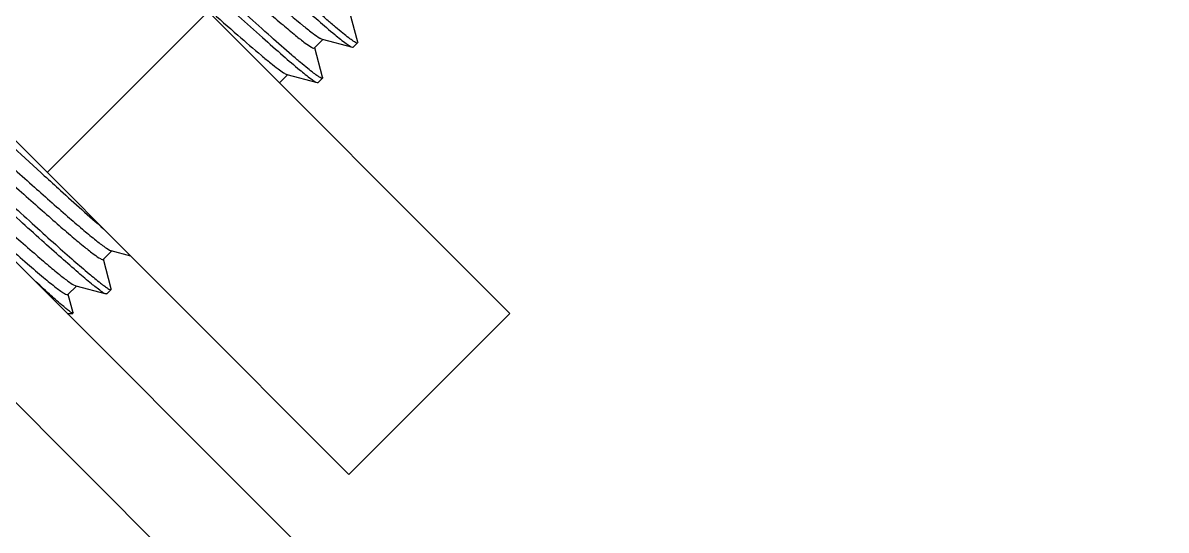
# Model space of a CAD drawing. Extents: x -1396510 to 1250330, y -1892470 to 1623980.
# Drawn here: x -1172787 to -1172595.7, y -49087.9 to -49003.1 of the extents above; entities that cross this region are included whole.
import ezdxf

# ---------------------------------------------------------------- set-up
doc = ezdxf.new("R2010")
doc.units = 0
doc.header["$LTSCALE"] = 1000
doc.header["$MEASUREMENT"] = 0

msp = doc.modelspace()

# ---------------------------------------------------------------- linework, layer by layer
at = {"linetype": 'Continuous'}
for p, q in [((-1172896.67, -48860.5), (-1172705.54, -49051.62)), ((-1172732.47, -49078.55), (-1172900.77, -48910.24)), ((-1171388.81, -50442.4), (-1172860.36, -48970.85)), ((-1171400.58, -50454.18), (-1172872.14, -48982.63)), ((-1172782.95, -49028.06), (-1172756.03, -49001.14)), ((-1172731, -49006.27), (-1172732.31, -49001.35)), ((-1172738.25, -49007.26), (-1172736.82, -49005.83)), ((-1172736.89, -49012.16), (-1172738.2, -49007.24)), ((-1172736.94, -49005.8), (-1172731.88, -49007.15)), ((-1172731.88, -49007.15), (-1172731.74, -49007.14)), ((-1172731.74, -49007.14), (-1172731.01, -49006.41)), ((-1172731, -49006.27), (-1172731.01, -49006.41)), ((-1172744.08, -49013.09), (-1172742.71, -49011.72)), ((-1172742.83, -49011.69), (-1172737.77, -49013.04)), ((-1172737.77, -49013.04), (-1172737.63, -49013.03)), ((-1172737.63, -49013.03), (-1172736.9, -49012.3)), ((-1172736.89, -49012.16), (-1172736.9, -49012.3)), ((-1172793.82, -49019.14), (-1172783.98, -49028.11)), ((-1172783.98, -49028.11), (-1172783.43, -49028.61)), ((-1172773.59, -49042.6), (-1172772.16, -49041.17)), ((-1172772.28, -49041.14), (-1172769, -49042.02)), ((-1172772.23, -49047.5), (-1172773.54, -49042.58)), ((-1172779.48, -49048.49), (-1172778.05, -49047.06)), ((-1172778.29, -49046.98), (-1172778.17, -49047.03)), ((-1172778.17, -49047.03), (-1172773.11, -49048.38)), ((-1172772.97, -49048.37), (-1172772.24, -49047.64)), ((-1172772.24, -49047.64), (-1172772.23, -49047.5)), ((-1172778.61, -49051.55), (-1172779.43, -49048.47)), ((-1172772.97, -49048.37), (-1172773.11, -49048.38)), ((-1172779.59, -49051.62), (-1172778.64, -49051.62)), ((-1172778.61, -49051.55), (-1172778.64, -49051.62)), ((-1172732.47, -49078.55), (-1172705.54, -49051.62))]:
    msp.add_line(p, q, dxfattribs=at)
for points, knots in [([(-1172773.72, -48974.74), (-1172773.68, -48974.7), (-1172773.48, -48974.73), (-1172773.01, -48974.98), (-1172772.02, -48975.66), (-1172770.52, -48976.86), (-1172768.5, -48978.54), (-1172766.08, -48980.63), (-1172763.31, -48983.07), (-1172760.28, -48985.76), (-1172756.01, -48989.57), (-1172750.8, -48994.25), (-1172745.14, -48999.27), (-1172741.1, -49002.77), (-1172738.64, -49004.72), (-1172737.72, -49005.39), (-1172737.34, -49005.61)], [0, 0, 0, 0, 0.003304, 0.010111, 0.035617, 0.076659, 0.131985, 0.199788, 0.27782, 0.363483, 0.453918, 0.636961, 0.802699, 0.929211, 0.972307, 1, 1, 1, 1]), ([(-1172774.87, -48976.25), (-1172774.53, -48976.4), (-1172773.72, -48976.98), (-1172772.25, -48978.11), (-1172770.27, -48979.76), (-1172766.79, -48982.75), (-1172761.79, -48987.19), (-1172756.51, -48991.92), (-1172752.15, -48995.82), (-1172749.03, -48998.59), (-1172746.17, -49001.11), (-1172743.66, -49003.29), (-1172741.57, -49005.03), (-1172740.01, -49006.28), (-1172738.98, -49007), (-1172738.49, -49007.26), (-1172738.29, -49007.3), (-1172738.25, -49007.26)], [0, 0, 0, 0, 0.022835, 0.061922, 0.116063, 0.18342, 0.348093, 0.533262, 0.625558, 0.713362, 0.793619, 0.863541, 0.920711, 0.963177, 0.989581, 0.996616, 1, 1, 1, 1]), ([(-1172758.48, -48983.8), (-1172755.45, -48986.56), (-1172750.98, -48990.65), (-1172745.16, -48995.93), (-1172741.23, -48999.47), (-1172737.83, -49002.47), (-1172735.14, -49004.78), (-1172733.37, -49006.22), (-1172732.38, -49006.91), (-1172732.03, -49007.12), (-1172731.88, -49007.15)], [0, 0, 0, 0, 0.34674, 0.513463, 0.665282, 0.795136, 0.896997, 0.966208, 0.987595, 1, 1, 1, 1]), ([(-1172731.01, -49006.41), (-1172731.06, -49006.47), (-1172731.39, -49006.33), (-1172731.82, -49006.06), (-1172732.59, -49005.5), (-1172733.56, -49004.73), (-1172734.78, -49003.72), (-1172736.83, -49001.97), (-1172739.83, -48999.32), (-1172743.86, -48995.7), (-1172748.33, -48991.65), (-1172753, -48987.39), (-1172756.17, -48984.51), (-1172757.75, -48983.07)], [0, 0, 0, 0, 0.006647, 0.022587, 0.048351, 0.083733, 0.128327, 0.181585, 0.3113, 0.466301, 0.638689, 0.819659, 1, 1, 1, 1]), ([(-1172764.37, -48989.69), (-1172761.34, -48992.45), (-1172756.87, -48996.53), (-1172751.05, -49001.82), (-1172747.12, -49005.36), (-1172743.72, -49008.36), (-1172741.03, -49010.67), (-1172739.26, -49012.11), (-1172738.27, -49012.8), (-1172737.92, -49013.01), (-1172737.77, -49013.04)], [0, 0, 0, 0, 0.346734, 0.513458, 0.665277, 0.795128, 0.896991, 0.966206, 0.987594, 1, 1, 1, 1]), ([(-1172736.9, -49012.3), (-1172736.95, -49012.36), (-1172737.28, -49012.22), (-1172737.71, -49011.95), (-1172738.48, -49011.39), (-1172739.45, -49010.62), (-1172740.67, -49009.61), (-1172742.72, -49007.86), (-1172745.72, -49005.21), (-1172749.75, -49001.59), (-1172754.22, -48997.54), (-1172758.89, -48993.28), (-1172762.06, -48990.4), (-1172763.64, -48988.96)], [0, 0, 0, 0, 0.006662, 0.022618, 0.048395, 0.083785, 0.128385, 0.181648, 0.311361, 0.46635, 0.638722, 0.819678, 1, 1, 1, 1]), ([(-1172755.8, -49000.92), (-1172754.22, -49002.33), (-1172751.34, -49004.88), (-1172747.93, -49007.84), (-1172745.67, -49009.71), (-1172744.43, -49010.69), (-1172743.54, -49011.32), (-1172743.04, -49011.63), (-1172742.83, -49011.69)], [0, 0, 0, 0, 0.375796, 0.683527, 0.803453, 0.897245, 0.963052, 1, 1, 1, 1]), ([(-1172737.34, -49005.61), (-1172737.3, -49005.63), (-1172737.17, -49005.7), (-1172737.04, -49005.77), (-1172736.94, -49005.8)], [0, 0, 0, 0, 0.311285, 1, 1, 1, 1]), ([(-1172773.11, -49048.38), (-1172773.43, -49048.3), (-1172774.24, -49047.68), (-1172775.79, -49046.51), (-1172777.97, -49044.63), (-1172780.75, -49042.22), (-1172784, -49039.31), (-1172787.63, -49036.03), (-1172791.5, -49032.51), (-1172795.48, -49028.89), (-1172799.43, -49025.29), (-1172803.22, -49021.85), (-1172806.7, -49018.72), (-1172809.77, -49016), (-1172812.3, -49013.81), (-1172814.06, -49012.35), (-1172815.13, -49011.53), (-1172815.7, -49011.15), (-1172816.02, -49010.96), (-1172816.26, -49010.89), (-1172816.3, -49010.93)], [0, 0, 0, 0, 0.017284, 0.051806, 0.102517, 0.167622, 0.244771, 0.331162, 0.423655, 0.518881, 0.613376, 0.703697, 0.786559, 0.85895, 0.918246, 0.962316, 0.97814, 0.989652, 0.996821, 1, 1, 1, 1]), ([(-1172815.34, -49010.22), (-1172814.99, -49010.36), (-1172814.11, -49011.02), (-1172812.48, -49012.29), (-1172810.23, -49014.22), (-1172807.42, -49016.69), (-1172804.15, -49019.62), (-1172799.19, -49024.1), (-1172794.03, -49028.81), (-1172788.83, -49033.54), (-1172785.1, -49036.92), (-1172781.67, -49040.01), (-1172778.66, -49042.67), (-1172776.17, -49044.82), (-1172774.44, -49046.25), (-1172773.39, -49047.05), (-1172772.84, -49047.42), (-1172772.52, -49047.61), (-1172772.28, -49047.68), (-1172772.24, -49047.64)], [0, 0, 0, 0, 0.019907, 0.056634, 0.109025, 0.175256, 0.252981, 0.339436, 0.526014, 0.619485, 0.708622, 0.790247, 0.861456, 0.919721, 0.962993, 0.978527, 0.989825, 0.996867, 1, 1, 1, 1]), ([(-1172809.05, -49010.08), (-1172809.02, -49010.04), (-1172808.82, -49010.07), (-1172808.33, -49010.33), (-1172807.32, -49011.03), (-1172805.77, -49012.27), (-1172803.71, -49014), (-1172801.22, -49016.14), (-1172798.39, -49018.64), (-1172795.3, -49021.38), (-1172790.96, -49025.26), (-1172785.71, -49029.97), (-1172780.71, -49034.41), (-1172777.22, -49037.41), (-1172775.21, -49039.09), (-1172773.7, -49040.27), (-1172772.85, -49040.87), (-1172772.5, -49041.05)], [0, 0, 0, 0, 0.003359, 0.010322, 0.036444, 0.078464, 0.135055, 0.204313, 0.283873, 0.371008, 0.462723, 0.647233, 0.812247, 0.880232, 0.935318, 0.975657, 1, 1, 1, 1]), ([(-1172810.12, -49011.64), (-1172809.76, -49011.82), (-1172808.91, -49012.43), (-1172807.39, -49013.62), (-1172805.37, -49015.3), (-1172801.88, -49018.32), (-1172796.88, -49022.75), (-1172791.63, -49027.46), (-1172787.31, -49031.32), (-1172784.22, -49034.06), (-1172781.4, -49036.55), (-1172778.92, -49038.69), (-1172776.86, -49040.41), (-1172775.32, -49041.64), (-1172774.31, -49042.35), (-1172773.82, -49042.6), (-1172773.63, -49042.63), (-1172773.59, -49042.6)], [0, 0, 0, 0, 0.024785, 0.065489, 0.120851, 0.189019, 0.354131, 0.538447, 0.629993, 0.716932, 0.79629, 0.865354, 0.921777, 0.963666, 0.989706, 0.996648, 1, 1, 1, 1]), ([(-1172814.94, -49015.97), (-1172814.91, -49015.93), (-1172814.7, -49015.96), (-1172814.21, -49016.22), (-1172813.18, -49016.95), (-1172811.6, -49018.21), (-1172809.5, -49019.97), (-1172806.97, -49022.15), (-1172804.09, -49024.69), (-1172800.96, -49027.48), (-1172796.58, -49031.4), (-1172791.29, -49036.13), (-1172786.29, -49040.57), (-1172782.82, -49043.55), (-1172780.86, -49045.18), (-1172779.41, -49046.29), (-1172778.61, -49046.85), (-1172778.29, -49046.98)], [0, 0, 0, 0, 0.003398, 0.010478, 0.037053, 0.07979, 0.137309, 0.207632, 0.28831, 0.376519, 0.469165, 0.65473, 0.819193, 0.88617, 0.939738, 0.978071, 1, 1, 1, 1]), ([(-1172783.43, -49028.61), (-1172782.52, -49029.43), (-1172779.24, -49032.4), (-1172775.95, -49035.36), (-1172773.55, -49037.47)], [0, 0, 0, 0, 0.277319, 1, 1, 1, 1]), ([(-1172800.8, -49030.41), (-1172799.51, -49031.56), (-1172796.95, -49033.86), (-1172793.19, -49037.22), (-1172789.64, -49040.38), (-1172786.45, -49043.17), (-1172783.78, -49045.46), (-1172781.9, -49046.99), (-1172780.75, -49047.86), (-1172780.14, -49048.26), (-1172779.79, -49048.47), (-1172779.53, -49048.53), (-1172779.48, -49048.49)], [0, 0, 0, 0, 0.185176, 0.368093, 0.540254, 0.693667, 0.821232, 0.91709, 0.95173, 0.977016, 0.992838, 1, 1, 1, 1]), ([(-1172778.64, -49051.62), (-1172778.71, -49051.62), (-1172778.92, -49051.48), (-1172779.31, -49051.22), (-1172779.88, -49050.75), (-1172780.99, -49049.81), (-1172782.78, -49048.22), (-1172784.3, -49046.83), (-1172785.17, -49046.04)], [0, 0, 0, 0, 0.02649, 0.082132, 0.167164, 0.280982, 0.590769, 1, 1, 1, 1])]:
    msp.add_open_spline(points, degree=3, knots=knots, dxfattribs=at)
msp.add_open_spline([(-1172772.5, -49041.05), (-1172772.43, -49041.08), (-1172772.36, -49041.11), (-1172772.28, -49041.14)], degree=3, dxfattribs=at)

doc.saveas('drawing.dxf')
